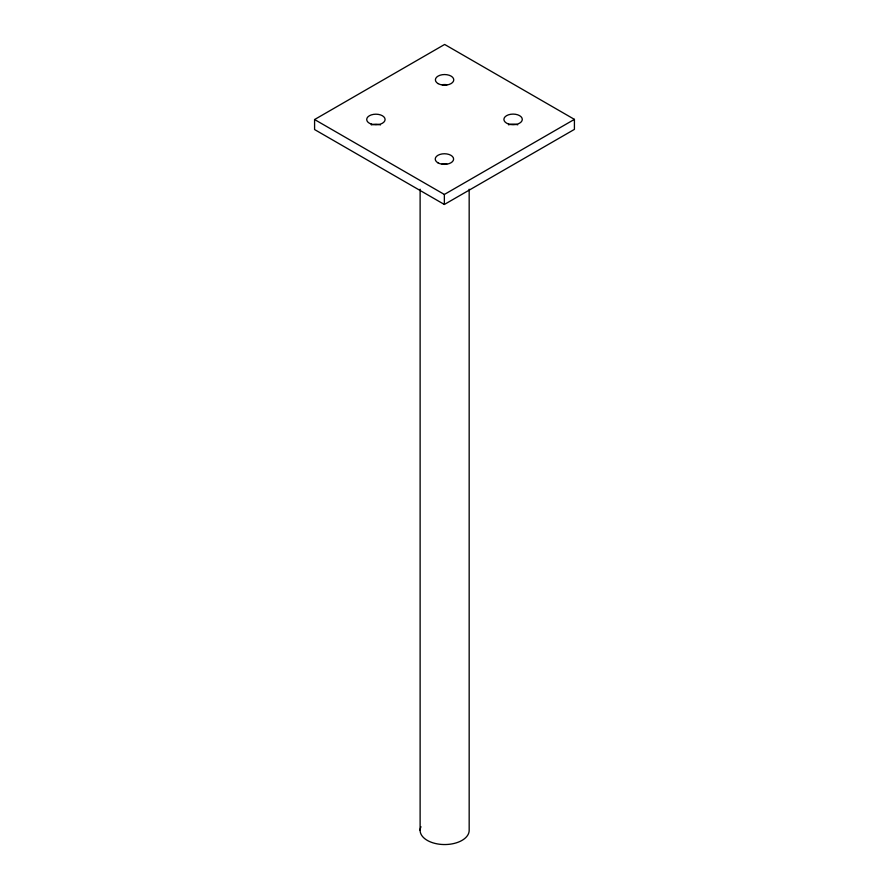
<?xml version="1.0" encoding="UTF-8"?>
<svg xmlns="http://www.w3.org/2000/svg" width="889" height="889" viewBox="0 0 889 889"><rect width="100%" height="100%" fill="white"/><g stroke="black" fill="none" stroke-linecap="round" stroke-linejoin="round"><path stroke-width="1.33" d="M314.584 119.537L444.644 44.45L574.416 119.37L574.416 129.383L444.356 204.47L314.584 129.55L314.584 119.537L444.356 194.458L574.416 119.37M469.17 189.224L469.17 830.393A24.525 14.157 0 0 1 441.444 844.428A24.525 14.157 0 0 1 420.964 826.726M444.356 194.458L444.356 204.47M420.119 189.224L420.119 830.393M371.313 124.905A9.201 5.312 0 0 1 380.503 124.916M442.044 163.943A9.201 5.312 0 0 1 446.8 163.943M508.508 124.816A9.201 5.312 0 0 1 517.709 124.827M442.2 84.733A9.201 5.312 0 0 1 446.956 84.733M438.077 83.599A9.201 5.312 0 0 0 453.457 81.221A9.201 5.312 0 0 0 442.2 74.72A9.201 5.312 0 0 0 438.077 83.599M508.497 124.004A9.201 5.312 0 0 0 522.299 119.415A9.201 5.312 0 0 0 508.508 114.803A9.201 5.312 0 0 0 508.497 124.004M437.921 162.809A9.201 5.312 0 0 0 453.301 160.431A9.201 5.312 0 0 0 442.044 153.93A9.201 5.312 0 0 0 437.921 162.809M371.291 124.093A9.201 5.312 0 0 0 385.093 119.504A9.201 5.312 0 0 0 371.313 114.892A9.201 5.312 0 0 0 371.291 124.093"/></g></svg>
